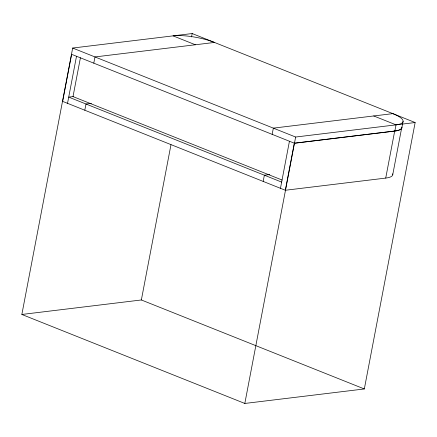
<?xml version="1.0" encoding="UTF-8"?>
<svg xmlns="http://www.w3.org/2000/svg" width="437" height="437" viewBox="0 0 437 437"><rect width="100%" height="100%" fill="white"/><g stroke="black" fill="none" stroke-linecap="round" stroke-linejoin="round"><path stroke-width="0.66" d="M21.85 314.465L72.673 48.043L192.182 33.545L415.15 122.535L364.327 388.957L244.818 403.455L21.85 314.465L141.359 299.968L364.327 388.957M71.624 54.319L62.649 101.384L285.339 190.259L385.724 178.083A29.683 7.38 10.8 0 0 392.672 173.86M67.527 103.329L76.502 56.264M80.424 57.75L73.012 96.593L282.144 180.055M84.805 110.228L85.991 104.011L91.415 103.356M93.786 63.157L94.971 56.941L214.48 42.444A29.869 7.429 10.8 0 0 173.063 35.867L195.355 44.765M141.359 299.968L170.987 144.669M191.543 36.894L192.182 33.545M263.178 181.415L264.363 175.199L269.787 174.543M272.158 134.35L273.344 128.134L392.852 113.636A29.869 7.429 10.8 0 1 396.026 124.851L394.84 131.067L294.456 143.249L71.488 54.259M280.461 188.314L289.436 141.244M285.339 190.259L294.314 143.194L394.704 131.013A29.683 7.38 10.8 0 0 400.685 129.194M244.818 403.455L295.641 137.032L415.15 122.535M385.724 178.083L394.704 131.013M392.721 174.811L401.701 127.746A29.683 7.38 10.8 0 1 401.434 128.402M401.822 128.008L403.1 121.333M73.427 96.544L68.713 97.112L281.647 182.098M373.733 115.952L396.026 124.851M72.673 48.043L295.641 137.032M401.292 128.609A29.683 7.38 10.8 0 1 400.915 129.002M401.887 127.069A29.869 7.429 10.8 0 1 394.84 131.067"/></g></svg>
